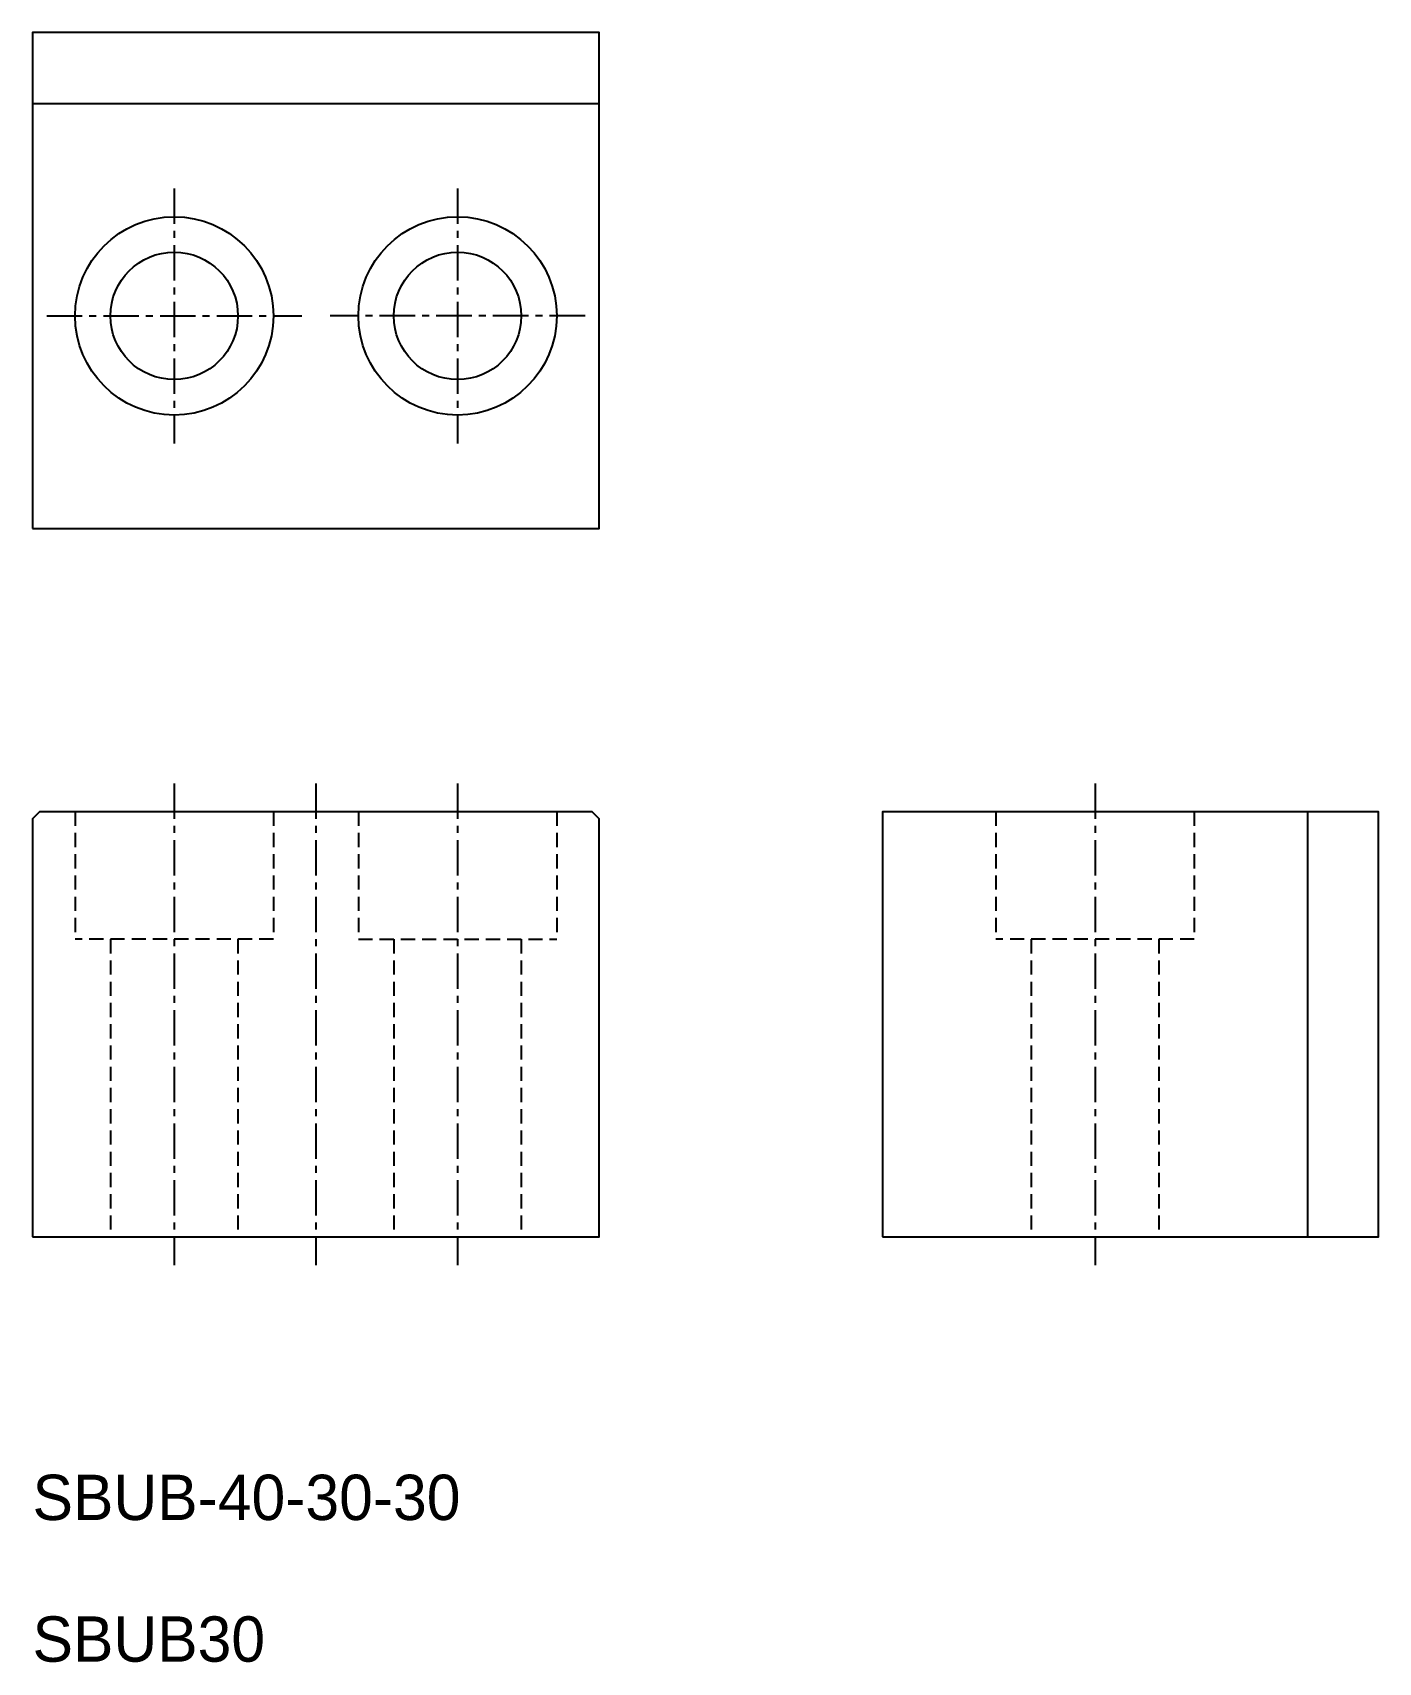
# Model space of a CAD drawing. Extents: x -2423 to -2328, y -1019 to -903.
import ezdxf

# ---------------------------------------------------------------- set-up
doc = ezdxf.new("R2010")
doc.units = 0
doc.header["$LTSCALE"] = 2
doc.linetypes.add('CENTER', pattern=[2, 1.25, -0.25, 0.25, -0.25])
doc.linetypes.add('DASHED', pattern=[0.75, 0.5, -0.25])
doc.layers.get('0').update_dxf_attribs({"linetype": 'CONTINUOUS'})
doc.layers.add('CENTER', color=1, linetype='CENTER')

msp = doc.modelspace()

# ---------------------------------------------------------------- linework, layer by layer
at = {"color": 7, "linetype": 'CONTINUOUS'}
for p, q in [((-2422.92, -908.48), (-2382.92, -908.48)), ((-2332.92, -958.48), (-2332.92, -988.48))]:
    msp.add_line(p, q, dxfattribs=at)
at = {"color": 3, "linetype": 'DASHED'}
for p, q in [((-2419.92, -958.48), (-2419.92, -967.48)), ((-2405.92, -958.48), (-2405.92, -967.48)), ((-2399.92, -958.48), (-2399.92, -967.48)), ((-2385.92, -958.48), (-2385.92, -967.48)), ((-2354.92, -958.48), (-2354.92, -967.48)), ((-2340.92, -958.48), (-2340.92, -967.48)), ((-2405.92, -967.48), (-2419.92, -967.48)), ((-2417.42, -967.48), (-2417.42, -988.48)), ((-2408.42, -967.48), (-2408.42, -988.48)), ((-2399.92, -967.48), (-2385.92, -967.48)), ((-2397.42, -967.48), (-2397.42, -988.48)), ((-2388.42, -967.48), (-2388.42, -988.48)), ((-2340.92, -967.48), (-2354.92, -967.48)), ((-2352.42, -967.48), (-2352.42, -988.48)), ((-2343.42, -967.48), (-2343.42, -988.48))]:
    msp.add_line(p, q, dxfattribs=at)
at = {"color": 7, "linetype": 'CONTINUOUS'}
for points in [[(-2422.92, -938.48), (-2382.92, -938.48), (-2382.92, -903.48), (-2422.92, -903.48)], [(-2422.92, -988.48), (-2382.92, -988.48), (-2382.92, -958.98), (-2383.42, -958.48), (-2422.42, -958.48), (-2422.92, -958.98)], [(-2362.92, -988.48), (-2327.92, -988.48), (-2327.92, -958.48), (-2362.92, -958.48)]]:
    msp.add_lwpolyline(points, close=True, dxfattribs=at)
for centre, radius in [((-2412.92, -923.48), 7), ((-2392.92, -923.48), 7), ((-2412.92, -923.48), 4.5), ((-2392.92, -923.48), 4.5)]:
    msp.add_circle(centre, radius, dxfattribs=at)
at = {"layer": 'CENTER', "color": 1, "linetype": 'CENTER'}
for p, q in [((-2412.92, -914.48), (-2412.92, -932.48)), ((-2392.92, -914.48), (-2392.92, -932.48)), ((-2421.92, -923.48), (-2403.92, -923.48)), ((-2383.92, -923.48), (-2401.92, -923.48)), ((-2412.92, -956.48), (-2412.92, -990.48)), ((-2402.92, -956.48), (-2402.92, -990.48)), ((-2392.92, -956.48), (-2392.92, -990.48)), ((-2347.92, -956.48), (-2347.92, -990.48))]:
    msp.add_line(p, q, dxfattribs=at)

# ---------------------------------------------------------------- texts
at = {"color": 7, "linetype": 'CONTINUOUS'}
for s, p in [('SBUB-40-30-30', (-2422.92, -1008.48)), ('SBUB30', (-2422.92, -1018.48))]:
    msp.add_text(s, height=3.2, dxfattribs=at).set_placement(p)

doc.saveas('drawing.dxf')
